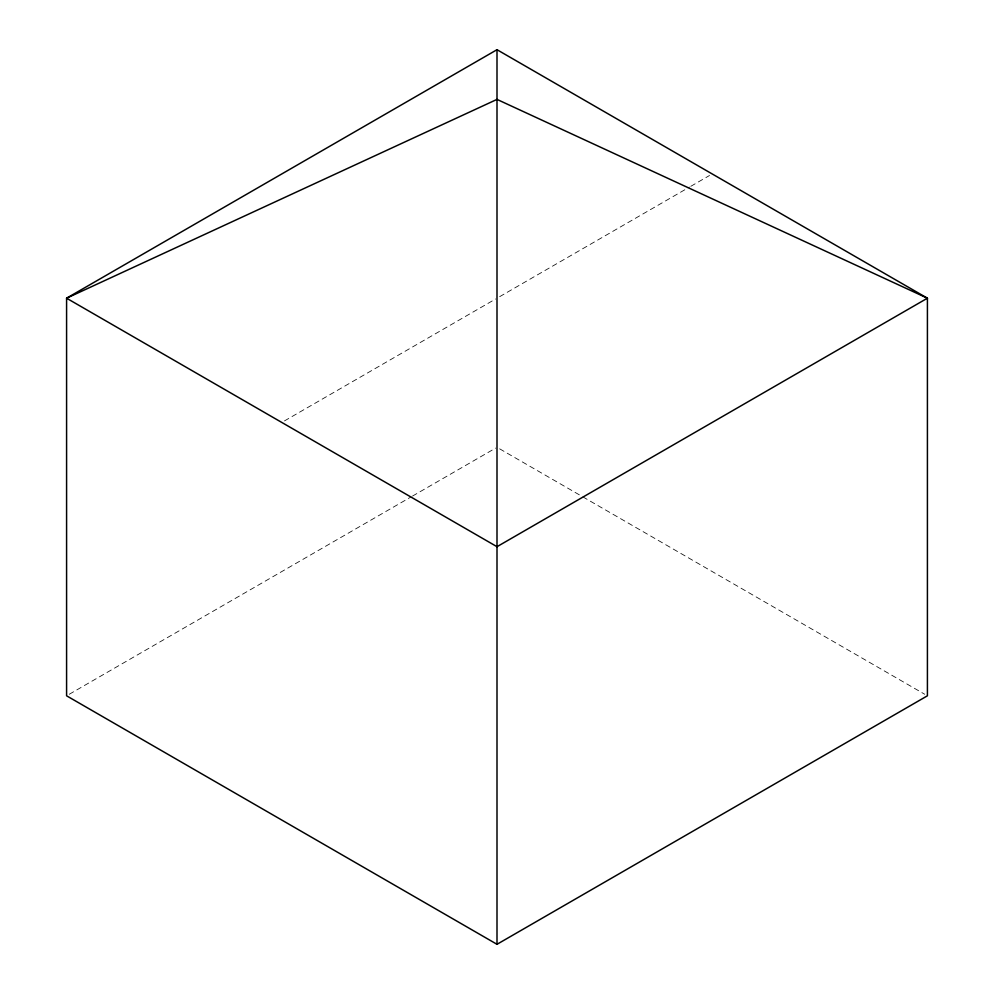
<?xml version="1.0" encoding="UTF-8"?>
<svg xmlns="http://www.w3.org/2000/svg" width="994" height="994" viewBox="0 0 994 994"><rect width="100%" height="100%" fill="white"/><g stroke="black" fill="none" stroke-linecap="round" stroke-linejoin="round"><path stroke-width="0.75" stroke-dasharray="4.97 3.73" d="M284.47 420.909L495.658 298.97M499.671 296.659L689.488 187.071M690.818 186.3L709.53 175.491M69.269 694.259L411.181 496.851M412.522 496.068L495.658 448.083M499.684 448.853L581.478 496.068M582.819 496.851L924.731 694.259"/><path stroke-width="1.49" d="M497 49.7L66.586 298.2L66.586 695.8L497 944.3L927.414 695.8L927.414 298.2L497 49.7L497 944.3M927.414 298.2L497 546.7L66.586 298.2L497 99.4L927.414 298.2"/></g></svg>
